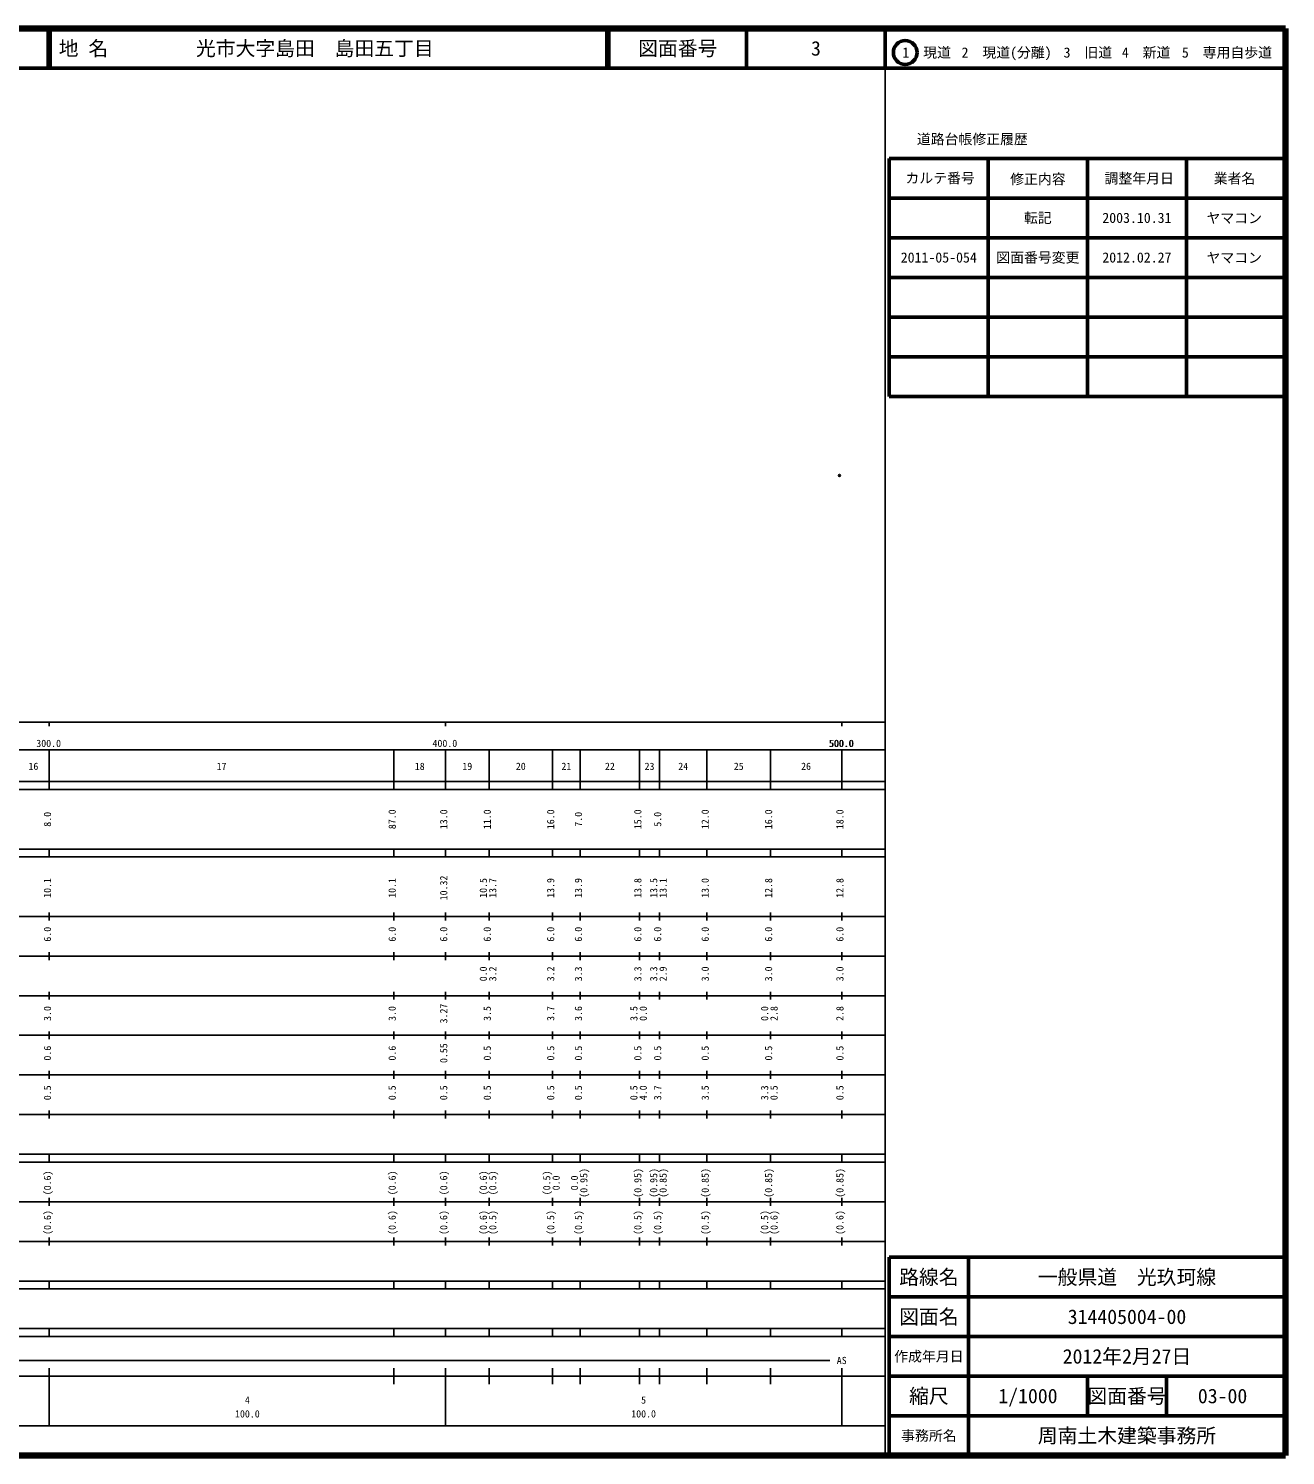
# Model space of a CAD drawing. Units: millimetres on the paper. Extents: x 40 to 680, y 20 to 380.
# Drawn here: x 362.8 to 680, y 20 to 380 of the extents above; entities that cross this region are included whole.
import ezdxf
from ezdxf.enums import TextEntityAlignment as Align

# ---------------------------------------------------------------- set-up
doc = ezdxf.new("R2010")
doc.units = ezdxf.units.MM
doc.header["$PDMODE"] = 32
doc.header["$PDSIZE"] = 0.5
doc.layers.add('M-OTRS', color=6, linetype='Continuous')
doc.layers.add('M-TTL-TXT', color=7, linetype='Continuous')
for name, color, linetype, lineweight in [('M-TTL', 2, 'Continuous', 140), ('M-TTL-BAND', 7, 'Continuous', 25), ('M-TTL-FRAM', 2, 'Continuous', 50), ('M-TTL-LINE', 7, 'Continuous', 50)]:
    doc.layers.add(name, color=color, linetype=linetype, lineweight=lineweight)
doc.styles.add('ＭＳ ゴシック', font='')
doc.styles.get('ＭＳ ゴシック').set_extended_font_data('MS Gothic')

msp = doc.modelspace()

# ---------------------------------------------------------------- linework, layer by layer
at = {"layer": 'M-OTRS'}
msp.add_point((567.429, 267.264), dxfattribs=at)
at = {"layer": 'M-TTL'}
for p, q in [((680, 380), (40, 380)), ((680, 20), (680, 380)), ((40, 20), (680, 20))]:
    msp.add_line(p, q, dxfattribs=at)
at = {"layer": 'M-TTL-BAND'}
for p, q in [((579, 20), (579, 370)), ((40, 205), (579, 205)), ((368, 205), (368, 204)), ((468, 205), (468, 204)), ((568, 205), (568, 204)), ((68, 198), (579, 198)), ((368, 188), (368, 198)), ((455, 188), (455, 198)), ((468, 188), (468, 198)), ((479, 188), (479, 198)), ((495, 188), (495, 198)), ((502, 188), (502, 198)), ((517, 188), (517, 198)), ((522, 188), (522, 198)), ((534, 188), (534, 198)), ((550, 188), (550, 198)), ((568, 188), (568, 198)), ((40, 190), (579, 190)), ((40, 188), (579, 188)), ((40, 173), (579, 173)), ((368, 171), (368, 173)), ((455, 171), (455, 173)), ((468, 171), (468, 173)), ((479, 171), (479, 173)), ((495, 171), (495, 173)), ((502, 171), (502, 173)), ((517, 171), (517, 173)), ((522, 171), (522, 173)), ((534, 171), (534, 173)), ((550, 171), (550, 173)), ((568, 171), (568, 173)), ((40, 171), (579, 171)), ((40, 156), (579, 156)), ((368, 155), (368, 157)), ((455, 155), (455, 157)), ((468, 155), (468, 157)), ((479, 155), (479, 157)), ((495, 155), (495, 157)), ((502, 155), (502, 157)), ((517, 155), (517, 157)), ((522, 155), (522, 157)), ((534, 155), (534, 157)), ((550, 155), (550, 157)), ((568, 155), (568, 157)), ((46, 146), (579, 146)), ((368, 145), (368, 147)), ((455, 145), (455, 147)), ((468, 145), (468, 147)), ((479, 145), (479, 147)), ((495, 145), (495, 147)), ((502, 145), (502, 147)), ((517, 145), (517, 147)), ((522, 145), (522, 147)), ((534, 145), (534, 147)), ((550, 145), (550, 147)), ((568, 145), (568, 147)), ((368, 135), (368, 137)), ((455, 135), (455, 137)), ((468, 135), (468, 137)), ((479, 135), (479, 137)), ((495, 135), (495, 137)), ((502, 135), (502, 137)), ((517, 135), (517, 137)), ((522, 135), (522, 137)), ((534, 135), (534, 137)), ((550, 135), (550, 137)), ((568, 135), (568, 137)), ((52, 136), (579, 136)), ((46, 126), (579, 126)), ((368, 125), (368, 127)), ((455, 125), (455, 127)), ((468, 125), (468, 127)), ((479, 125), (479, 127)), ((495, 125), (495, 127)), ((502, 125), (502, 127)), ((517, 125), (517, 127)), ((522, 125), (522, 127)), ((534, 125), (534, 127)), ((550, 125), (550, 127)), ((568, 125), (568, 127)), ((52, 116), (579, 116)), ((368, 115), (368, 117)), ((455, 115), (455, 117)), ((468, 115), (468, 117)), ((479, 115), (479, 117)), ((495, 115), (495, 117)), ((502, 115), (502, 117)), ((517, 115), (517, 117)), ((522, 115), (522, 117)), ((534, 115), (534, 117)), ((550, 115), (550, 117)), ((568, 115), (568, 117)), ((46, 106), (579, 106)), ((368, 105), (368, 107)), ((455, 105), (455, 107)), ((468, 105), (468, 107)), ((479, 105), (479, 107)), ((495, 105), (495, 107)), ((502, 105), (502, 107)), ((517, 105), (517, 107)), ((522, 105), (522, 107)), ((534, 105), (534, 107)), ((550, 105), (550, 107)), ((568, 105), (568, 107)), ((40, 96), (579, 96)), ((40, 94), (579, 94)), ((368, 94), (368, 96)), ((455, 94), (455, 96)), ((468, 94), (468, 96)), ((479, 94), (479, 96)), ((495, 94), (495, 96)), ((502, 94), (502, 96)), ((517, 94), (517, 96)), ((522, 94), (522, 96)), ((534, 94), (534, 96)), ((550, 94), (550, 96)), ((568, 94), (568, 96)), ((49, 84), (579, 84)), ((368, 83), (368, 85)), ((455, 83), (455, 85)), ((468, 83), (468, 85)), ((479, 83), (479, 85)), ((495, 83), (495, 85)), ((502, 83), (502, 85)), ((517, 83), (517, 85)), ((522, 83), (522, 85)), ((534, 83), (534, 85)), ((550, 83), (550, 85)), ((568, 83), (568, 85)), ((40, 74), (579, 74)), ((368, 73), (368, 75)), ((455, 73), (455, 75)), ((468, 73), (468, 75)), ((479, 73), (479, 75)), ((495, 73), (495, 75)), ((502, 73), (502, 75)), ((517, 73), (517, 75)), ((522, 73), (522, 75)), ((534, 73), (534, 75)), ((550, 73), (550, 75)), ((568, 73), (568, 75)), ((40, 64), (579, 64)), ((40, 62), (579, 62)), ((368, 62), (368, 64)), ((455, 62), (455, 64)), ((468, 62), (468, 64)), ((479, 62), (479, 64)), ((495, 62), (495, 64)), ((502, 62), (502, 64)), ((517, 62), (517, 64)), ((522, 62), (522, 64)), ((534, 62), (534, 64)), ((550, 62), (550, 64)), ((568, 62), (568, 64)), ((40, 52), (579, 52)), ((368, 50), (368, 52)), ((455, 50), (455, 52)), ((468, 50), (468, 52)), ((479, 50), (479, 52)), ((495, 50), (495, 52)), ((502, 50), (502, 52)), ((517, 50), (517, 52)), ((522, 50), (522, 52)), ((534, 50), (534, 52)), ((550, 50), (550, 52)), ((568, 50), (568, 52)), ((40, 50), (579, 50)), ((71, 44), (565, 44)), ((40, 40), (579, 40)), ((368, 27.5), (368, 42)), ((455, 38), (455, 42)), ((468, 27.5), (468, 42)), ((479, 38), (479, 42)), ((495, 38), (495, 42)), ((502, 38), (502, 42)), ((517, 38), (517, 42)), ((522, 38), (522, 42)), ((534, 38), (534, 42)), ((550, 38), (550, 42)), ((568, 27.5), (568, 42)), ((68, 27.5), (579, 27.5))]:
    msp.add_line(p, q, dxfattribs=at)
at = {"layer": 'M-TTL-FRAM'}
for p, q in [((580, 347.197), (580, 287.197)), ((580, 347.197), (680, 347.197)), ((580, 287.197), (680, 287.197)), ((680, 70), (580, 70)), ((580, 70), (580, 20))]:
    msp.add_line(p, q, dxfattribs=at)
at = {"layer": 'M-TTL-LINE'}
for p, q in [((367.75, 380), (367.75, 370)), ((368.25, 380), (368.25, 370)), ((508.747, 380), (508.747, 370)), ((509.247, 380), (509.247, 370)), ((543.997, 380), (543.997, 370)), ((579, 380), (579, 370)), ((40, 370), (680, 370)), ((605, 347.197), (605, 287.197)), ((630, 347.197), (630, 287.197)), ((655, 347.197), (655, 287.197)), ((580, 337.197), (680, 337.197)), ((580, 327.197), (680, 327.197)), ((580, 317.197), (680, 317.197)), ((580, 307.197), (680, 307.197)), ((580, 297.197), (680, 297.197)), ((600, 70), (600, 20)), ((680, 60), (580, 60)), ((680, 50), (580, 50)), ((680, 40), (580, 40)), ((630, 40), (630, 30)), ((650, 40), (650, 30)), ((680, 30), (580, 30))]:
    msp.add_line(p, q, dxfattribs=at)
msp.add_circle((584.031, 373.958), 3, dxfattribs=at)

# ---------------------------------------------------------------- texts
at = {"layer": 'M-TTL-BAND', "style": 'ＭＳ ゴシック'}
for s, p in [('300.0', (367.844, 198.195)), ('400.0', (467.844, 198.195)), ('500.0', (567.844, 198.195)), ('500.0', (568, 198.195)), ('16', (364, 192.405)), ('17', (411.5, 192.405)), ('18', (461.5, 192.405)), ('19', (473.5, 192.405)), ('20', (487, 192.405)), ('21', (498.5, 192.405)), ('22', (509.5, 192.405)), ('23', (519.5, 192.405)), ('24', (528, 192.405)), ('25', (542, 192.405)), ('26', (559, 192.405)), ('AS', (568, 42.5)), ('4', (418, 32.523)), ('5', (518, 32.523)), ('100.0', (418, 29.033)), ('100.0', (518, 29.033))]:
    msp.add_text(s, height=1.833, dxfattribs=at).set_placement(p, align=Align.BOTTOM_CENTER)
for s, p in [('8.0', (369, 180.5)), ('87.0', (456, 180.5)), ('13.0', (469, 180.5)), ('11.0', (480, 180.5)), ('16.0', (496, 180.5)), ('7.0', (503, 180.5)), ('15.0', (518, 180.5)), ('5.0', (523, 180.5)), ('12.0', (535, 180.5)), ('16.0', (551, 180.5)), ('18.0', (569, 180.5)), ('10.32', (469, 163.174)), ('10.1', (369, 163.174)), ('10.1', (456, 163.174)), ('10.5', (479, 163.174)), ('13.7', (481.37, 163.174)), ('13.9', (496, 163.174)), ('13.9', (503, 163.174)), ('13.8', (518, 163.174)), ('13.5', (522, 163.174)), ('13.1', (524.37, 163.174)), ('13.0', (535, 163.174)), ('12.8', (551, 163.174)), ('12.8', (569, 163.174)), ('6.0', (369, 151.5)), ('6.0', (456, 151.5)), ('6.0', (469, 151.5)), ('6.0', (480, 151.5)), ('6.0', (496, 151.5)), ('6.0', (503, 151.5)), ('6.0', (518, 151.5)), ('6.0', (523, 151.5)), ('6.0', (535, 151.5)), ('6.0', (551, 151.5)), ('6.0', (569, 151.5)), ('0.0', (479, 141.5)), ('3.2', (481.37, 141.5)), ('3.2', (496, 141.5)), ('3.3', (503, 141.5)), ('3.3', (518, 141.5)), ('3.3', (522, 141.5)), ('2.9', (524.37, 141.5)), ('3.0', (535, 141.5)), ('3.0', (551, 141.5)), ('3.0', (569, 141.5)), ('3.0', (369, 131.5)), ('3.0', (456, 131.5)), ('3.27', (469, 131.5)), ('3.5', (480, 131.5)), ('3.7', (496, 131.5)), ('3.6', (503, 131.5)), ('3.5', (517, 131.5)), ('0.0', (519.37, 131.5)), ('0.0', (550, 131.5)), ('2.8', (552.37, 131.5)), ('2.8', (569, 131.5)), ('0.6', (369, 121.5)), ('0.6', (456, 121.5)), ('0.55', (469, 121.5)), ('0.5', (480, 121.5)), ('0.5', (496, 121.5)), ('0.5', (503, 121.5)), ('0.5', (518, 121.5)), ('0.5', (523, 121.5)), ('0.5', (535, 121.5)), ('0.5', (551, 121.5)), ('0.5', (569, 121.5)), ('0.5', (369, 111.5)), ('0.5', (456, 111.5)), ('0.5', (469, 111.5)), ('0.5', (480, 111.5)), ('0.5', (496, 111.5)), ('0.5', (503, 111.5)), ('0.5', (517, 111.5)), ('4.0', (519.37, 111.5)), ('3.7', (523, 111.5)), ('3.5', (535, 111.5)), ('3.3', (550, 111.5)), ('0.5', (552.37, 111.5)), ('0.5', (569, 111.5)), ('(0.6)', (369, 88.764)), ('(0.6)', (456, 88.764)), ('(0.6)', (469, 88.764)), ('(0.6)', (479, 88.764)), ('(0.5)', (481.37, 88.764)), ('(0.5)', (495, 88.764)), ('0.0', (497.37, 88.764)), ('0.0', (502, 88.764)), ('(0.95)', (504.37, 88.764)), ('(0.95)', (518, 88.764)), ('(0.95)', (522, 88.764)), ('(0.85)', (524.37, 88.764)), ('(0.85)', (535, 88.764)), ('(0.85)', (551, 88.764)), ('(0.85)', (569, 88.764)), ('(0.6)', (369, 78.764)), ('(0.6)', (456, 78.764)), ('(0.6)', (469, 78.764)), ('(0.6)', (479, 78.764)), ('(0.5)', (481.37, 78.764)), ('(0.5)', (496, 78.764)), ('(0.5)', (503, 78.764)), ('(0.5)', (518, 78.764)), ('(0.5)', (523, 78.764)), ('(0.5)', (535, 78.764)), ('(0.5)', (550, 78.764)), ('(0.6)', (552.37, 78.764)), ('(0.6)', (569, 78.764))]:
    msp.add_text(s, height=1.833, rotation=90, dxfattribs=at).set_placement(p, align=Align.BOTTOM_CENTER)
at = {"layer": 'M-TTL-TXT', "style": 'ＭＳ ゴシック'}
for s, p in [('地 名', (370.38, 375)), ('光市大字島田\u3000島田五丁目', (405.024, 375))]:
    msp.add_text(s, height=3.666, dxfattribs=at).set_placement(p, align=Align.MIDDLE_LEFT)
for s, height, p in [('図面番号', 3.666, (526.622, 375)), ('3', 3.666, (561.497, 375)), ('1\u3000現道', 2.566, (589.448, 373.958)), ('2\u3000現道(分離)', 2.566, (609.619, 373.958)), ('3\u3000旧道', 2.566, (630.121, 373.958)), ('4\u3000新道', 2.566, (644.824, 373.958)), ('5\u3000専用自歩道', 2.566, (665.228, 373.958)), ('道路台帳修正履歴', 2.566, (600.968, 352.113)), ('カルテ番号', 2.566, (592.839, 342.277)), ('修正内容', 2.566, (617.509, 342.023)), ('調整年月日', 2.566, (643.089, 342.197)), ('業者名', 2.566, (667.134, 342.197)), ('転記', 2.566, (617.5, 332.245)), ('2003.10.31', 2.566, (642.5, 332.245)), ('ヤマコン', 2.566, (667.077, 332.189)), ('2011-05-054', 2.566, (592.5, 322.245)), ('図面番号変更', 2.566, (617.5, 322.245)), ('2012.02.27', 2.566, (642.5, 322.245)), ('ヤマコン', 2.566, (667.077, 322.189)), ('路線名', 3.666, (590, 65)), ('路線名', 3.666, (590, 65)), ('一般県道\u3000光玖珂線', 3.666, (640, 65)), ('図面名', 3.666, (590, 55)), ('図面名', 3.666, (590, 55)), ('314405004-00', 3.666, (640, 55)), ('2012年2月27日', 3.666, (640, 45)), ('作成年月日', 2.566, (590, 45)), ('作成年月日', 2.566, (590, 45)), ('縮尺', 3.666, (590, 35)), ('縮尺', 3.666, (590, 35)), ('1/1000', 3.666, (615, 35)), ('図面番号', 3.666, (640, 35)), ('図面番号', 3.666, (640, 35)), ('03-00', 3.666, (664.125, 35)), ('事務所名', 2.566, (590, 25)), ('事務所名', 2.566, (590, 25)), ('周南土木建築事務所', 3.666, (640, 25))]:
    msp.add_text(s, height=height, dxfattribs=at).set_placement(p, align=Align.MIDDLE_CENTER)

doc.saveas('drawing.dxf')
